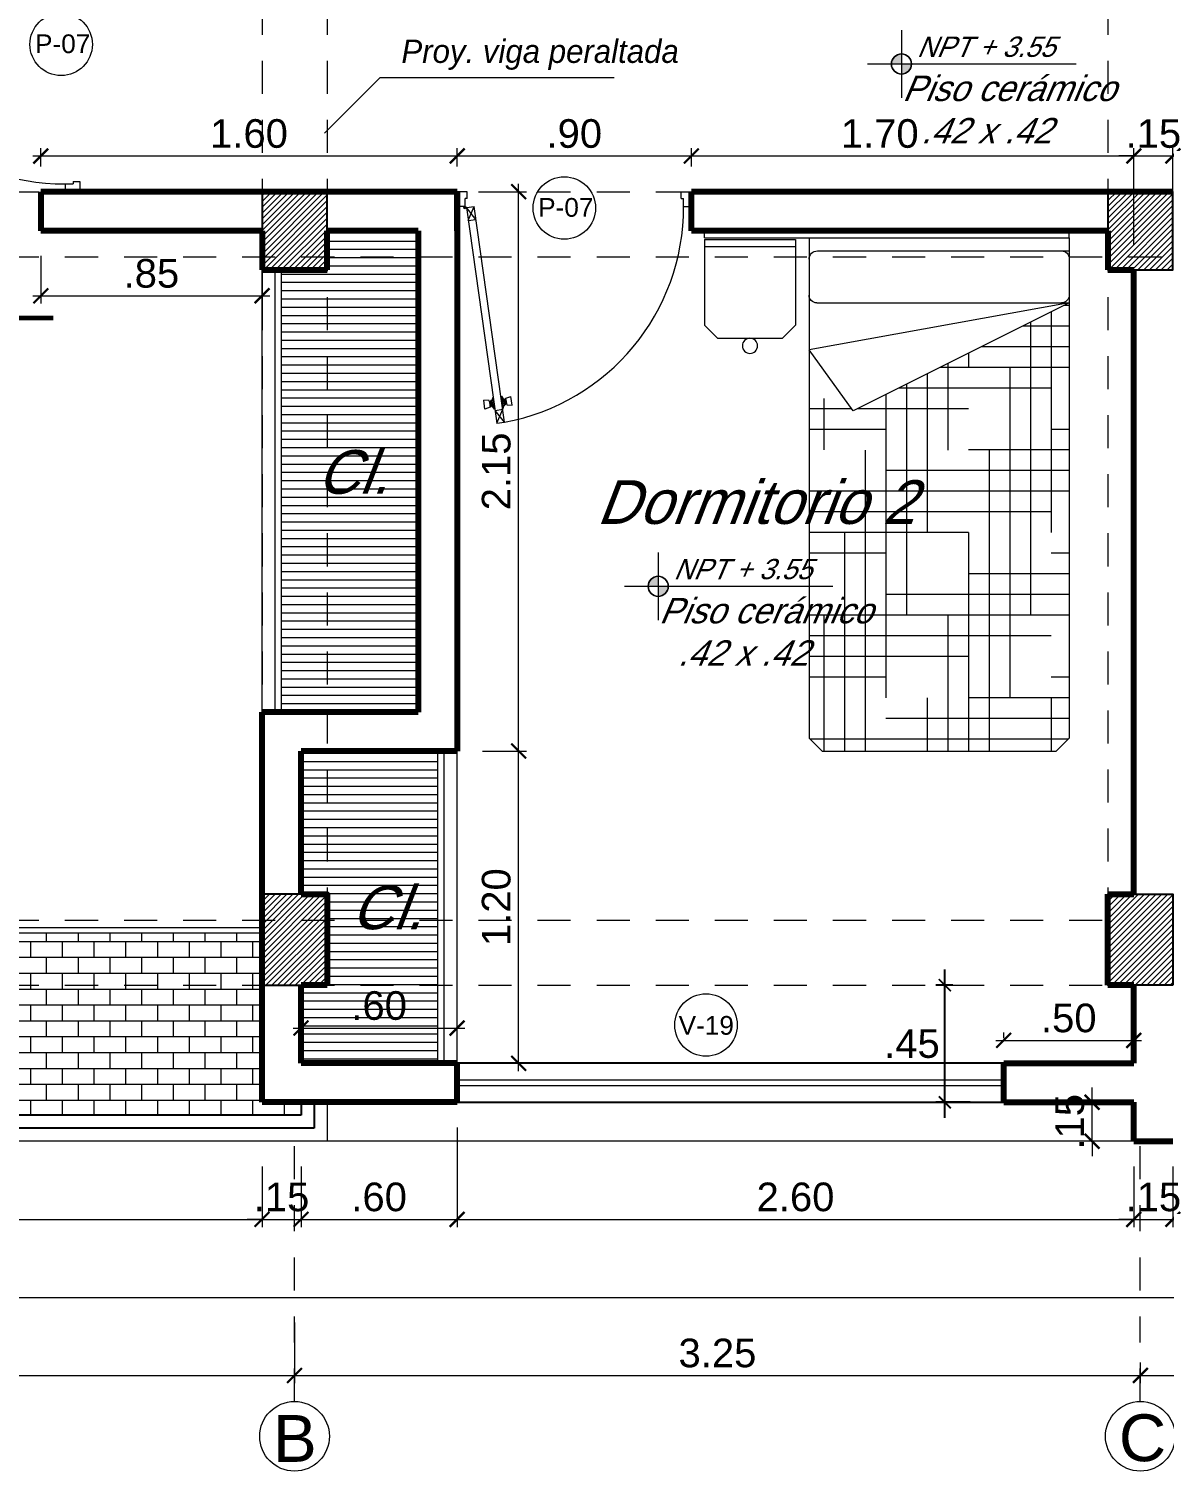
# Model space of a CAD drawing. Header units: millimetres. Extents: x 3779 to 7711, y 1445 to 3132.
# Drawn here: x 3858.68 to 3863.04, y 1464.07 to 1469.61 of the extents above; entities that cross this region are included whole.
import ezdxf

# ---------------------------------------------------------------- set-up
doc = ezdxf.new("R2010")
doc.units = ezdxf.units.MM
doc.header["$PDMODE"] = 3
for name, pattern in [('ACAD_ISO10W100', [18.5, 12, -3, 0.5, -3]), ('DASHDOTX2', [50.8, 25.4, -12.7, 0, -12.7]), ('HIDDEN', [9.525, 6.35, -3.175])]:
    doc.linetypes.add(name, pattern=pattern)
for name, color, linetype, lineweight in [('cotas', 7, 'Continuous', 5), ('EJES', 20, 'DASHDOTX2', 9), ('LINEA-DE-CORTE', 6, 'ACAD_ISO10W100', 60), ('MOBILIARIOS', 151, 'Continuous', 5), ('PERSONA', 7, 'Continuous', 9), ('pluma 0.0', 33, 'Continuous', 0), ('pluma 1', 1, 'Continuous', 9), ('pluma 1.5', 14, 'Continuous', 15), ('pluma 2.5', 30, 'Continuous', 25), ('pluma 8', 98, 'Continuous', 80), ('proyecciones', 32, 'HIDDEN', 9), ('PUERTAS', 33, 'Continuous', 9), ('TEXTO', 7, 'Continuous', 9), ('TEXTURAS', 35, 'Continuous', 5)]:
    doc.layers.add(name, color=color, linetype=linetype, lineweight=lineweight)
doc.styles.add('nombreambiente', font='stylu.ttf', dxfattribs={"oblique": 20})
doc.styles.get("Standard").update_dxf_attribs({"font": 'arial.ttf'})
doc.styles.add('TIMES', font='arial.ttf', dxfattribs={"height": 0.11})
doc.dimstyles.new('INTERIOR', dxfattribs={"dimtxt": 0.11, "dimasz": 0.0465, "dimexe": 0.0345, "dimexo": 0.195, "dimgap": 0.0295, "dimtad": 2, "dimtih": 1, "dimtoh": 1, "dimzin": 4, "dimdsep": 46, "dimtxsty": 'Standard', "dimblk": 'ARCHTICK', "dimcen": 0, "dimdle": 0.06, "dimclrd": 256, "dimclre": 256, "dimclrt": 256, "dimadec": 0, "dimazin": 0, "dimtfac": 1, "dimtmove": 0, "dimatfit": 3, "dimldrblk": 'ARCHTICK', "dimfxl": 0.0345, "dimtolj": 1, "dimtzin": 0, "dimlwe": 25, "dimarcsym": 0})
doc.dimstyles.new('julio', dxfattribs={"dimtxt": 0.11, "dimasz": 0.057, "dimexe": 0.03, "dimexo": 0.097, "dimgap": 0.0295, "dimtad": 1, "dimzin": 4, "dimdsep": 46, "dimtxsty": 'TIMES', "dimblk": 'ARCHTICK', "dimcen": 0, "dimdle": 0.03, "dimclrd": 256, "dimclre": 256, "dimclrt": 256, "dimadec": 0, "dimazin": 0, "dimtfac": 1, "dimtix": 1, "dimtmove": 2, "dimatfit": 2, "dimldrblk": 'ARCHTICK', "dimfxl": 1, "dimtolj": 1, "dimtzin": 0, "dimlwd": 5, "dimlwe": 5, "dimarcsym": 0})
pattern_1 = [(45, (8.958548, -73.21544), (-0.01122532015, 0.01122532015), [])]

# ---------------------------------------------------------------- blocks, each defined once
blk = doc.blocks.new('cama de 1 plaza')
at = {"layer": 'pluma 0.0'}
h = blk.add_hatch(dxfattribs=at)
h.set_pattern_fill('HOUND', color=256, scale=0.05)
h.set_pattern_definition([(0, (-1401.63408, -856.832175), (0.3175, 0.079375), [1.27, -0.635]), (90, (-1401.63408, -856.832175), (-0.079375, -0.3175), [1.27, -0.635])])
h.paths.add_polyline_path([(588.2142, 323.8507), (588.2642, 323.9007), (588.2642, 324.8007), (588.2142, 324.8507), (586.9318, 324.8507), (586.8856, 324.7325), (586.9559, 324.6815), (586.5416, 323.8507)])
at = {"layer": 'MOBILIARIOS'}
for p, q in [((586.2642, 325.2526), (586.2642, 323.8507)), ((586.2916, 325.2526), (586.2642, 325.2526)), ((586.2916, 325.2526), (586.2916, 323.8507)), ((586.2973, 325.2526), (586.2973, 324.9026)), ((586.2973, 325.2526), (586.6273, 325.2526)), ((586.2973, 325.2526), (586.6273, 325.2526)), ((586.3251, 325.2526), (586.3251, 324.9026)), ((586.6273, 325.2526), (586.6773, 325.2026)), ((586.6773, 325.2026), (586.6773, 324.9526)), ((586.6773, 324.9526), (586.6273, 324.9026)), ((586.2973, 324.9026), (586.6273, 324.9026)), ((586.2916, 324.8507), (586.7226, 324.8507)), ((586.3416, 324.8187), (586.3416, 323.8507)), ((586.3736, 324.8507), (586.5116, 324.8507)), ((586.5416, 323.8507), (586.7226, 324.8507)), ((586.5416, 324.8207), (586.5416, 323.8507)), ((586.7226, 324.8507), (588.2142, 324.8507)), ((586.9559, 324.6815), (586.7226, 324.8507)), ((588.2142, 324.8507), (588.2642, 324.8007)), ((588.2642, 324.8007), (588.2642, 323.9007)), ((586.5416, 323.8507), (586.9559, 324.6815)), ((588.2642, 323.9007), (588.2142, 323.8507)), ((586.2916, 323.8507), (586.2642, 323.8507)), ((586.2916, 323.8507), (586.5416, 323.8507)), ((586.3715, 323.8507), (586.5116, 323.8507)), ((586.5416, 323.8507), (588.2142, 323.8507))]:
    blk.add_line(p, q, dxfattribs=at)
blk.add_circle((586.7065, 325.0776), 0.0292, dxfattribs=at)
for centre, radius, start, end in [((586.3736, 324.8187), 0.032, 90.0001, 180.0001), ((586.5116, 324.8207), 0.03, 360, 90), ((586.3716, 323.8807), 0.03, 180.3714, 269.8873), ((586.5116, 323.8807), 0.03, 270, 0)]:
    blk.add_arc(centre, radius, start, end, dxfattribs=at)
blk = doc.blocks.new('eqwqewr')
at = {"layer": 'PUERTAS'}
for p, q in [((0.1178, 0.7625, 4483.175), (0.0879, 0.7582, 4483.175)), ((0.0879, 0.7582, 4483.175), (0.2051, -0.0706, 4483.175)), ((0.235, -0.0663, 4483.175), (0.1178, 0.7625, 4483.175)), ((0.0589, 0.6934, 4483.175), (0.0637, 0.6595, 4483.175)), ((0.0799, 0.6922, 4483.175), (0.0589, 0.6934, 4483.175)), ((0.0835, 0.6664, 4483.175), (0.0637, 0.6595, 4483.175)), ((0.0806, 0.6868, 4483.175), (0.0799, 0.6922, 4483.175)), ((0.084, 0.6873, 4483.175), (0.0806, 0.6868, 4483.175)), ((0.0828, 0.6718, 4483.175), (0.0806, 0.6868, 4483.175)), ((0.0862, 0.6723, 4483.175), (0.0828, 0.6718, 4483.175)), ((0.0828, 0.6718, 4483.175), (0.0835, 0.6664, 4483.175)), ((0.0871, 0.6898, 4483.175), (0.0837, 0.6893, 4483.175)), ((0.084, 0.6873, 4483.175), (0.0837, 0.6893, 4483.175)), ((0.0862, 0.6723, 4483.175), (0.084, 0.6873, 4483.175)), ((0.0862, 0.6723, 4483.175), (0.0864, 0.6703, 4483.175)), ((0.0898, 0.6708, 4483.175), (0.0864, 0.6703, 4483.175)), ((0.0902, 0.693, 4483.175), (0.0868, 0.6925, 4483.175)), ((0.0871, 0.6898, 4483.175), (0.0868, 0.6925, 4483.175)), ((0.0898, 0.6708, 4483.175), (0.0871, 0.6898, 4483.175)), ((0.0898, 0.6708, 4483.175), (0.0902, 0.6681, 4483.175)), ((0.0942, 0.704, 4483.175), (0.0902, 0.693, 4483.175)), ((0.0936, 0.6685, 4483.175), (0.0902, 0.693, 4483.175)), ((0.0936, 0.6685, 4483.175), (0.0902, 0.6681, 4483.175)), ((0.1005, 0.6591, 4483.175), (0.0936, 0.6685, 4483.175)), ((0.0955, 0.7042, 4483.175), (0.0942, 0.704, 4483.175)), ((0.1005, 0.6591, 4483.175), (0.0942, 0.704, 4483.175)), ((0.1248, 0.713, 4483.175), (0.0949, 0.7087, 4483.175)), ((0.0987, 0.6817, 4483.175), (0.0987, 0.6817, 4483.175)), ((0.0987, 0.6817, 4483.175), (0.0987, 0.6817, 4483.175)), ((0.1254, 0.7084, 4483.175), (0.1268, 0.7086, 4483.175)), ((0.1331, 0.6637, 4483.175), (0.1268, 0.7086, 4483.175)), ((0.1268, 0.7086, 4483.175), (0.1336, 0.6992, 4483.175)), ((0.1331, 0.6637, 4483.175), (0.1371, 0.6747, 4483.175)), ((0.1336, 0.6992, 4483.175), (0.137, 0.6996, 4483.175)), ((0.1371, 0.6747, 4483.175), (0.1336, 0.6992, 4483.175)), ((0.1374, 0.6969, 4483.175), (0.137, 0.6996, 4483.175)), ((0.1371, 0.6747, 4483.175), (0.1405, 0.6752, 4483.175)), ((0.1374, 0.6969, 4483.175), (0.1408, 0.6974, 4483.175)), ((0.1401, 0.6779, 4483.175), (0.1374, 0.6969, 4483.175)), ((0.1401, 0.6779, 4483.175), (0.1435, 0.6784, 4483.175)), ((0.1401, 0.6779, 4483.175), (0.1405, 0.6752, 4483.175)), ((0.1411, 0.6954, 4483.175), (0.1408, 0.6974, 4483.175)), ((0.1411, 0.6954, 4483.175), (0.1445, 0.6958, 4483.175)), ((0.1432, 0.6804, 4483.175), (0.1411, 0.6954, 4483.175)), ((0.1432, 0.6804, 4483.175), (0.1466, 0.6809, 4483.175)), ((0.1432, 0.6804, 4483.175), (0.1435, 0.6784, 4483.175)), ((0.1437, 0.7013, 4483.175), (0.1635, 0.7082, 4483.175)), ((0.1445, 0.6958, 4483.175), (0.1437, 0.7013, 4483.175)), ((0.1466, 0.6809, 4483.175), (0.1445, 0.6958, 4483.175)), ((0.1466, 0.6809, 4483.175), (0.1474, 0.6755, 4483.175)), ((0.1474, 0.6755, 4483.175), (0.1684, 0.6743, 4483.175)), ((0.1635, 0.7082, 4483.175), (0.1684, 0.6743, 4483.175)), ((0.1019, 0.6593, 4483.175), (0.1005, 0.6591, 4483.175)), ((0.1318, 0.6635, 4483.175), (0.1331, 0.6637, 4483.175)), ((0.228, -0.0168, 4483.175), (0.1981, -0.021, 4483.175)), ((-0.5995, -0.0707, 4483.175), (-0.6297, -0.0707, 4483.175)), ((-0.6297, -0.0707, 4483.175), (-0.6297, -0.1273, 4483.175)), ((-0.5995, -0.0707, 4483.175), (-0.5995, -0.1019, 4483.175)), ((-0.5909, -0.1019, 4483.175), (-0.5995, -0.1019, 4483.175)), ((-0.5909, -0.1019, 4483.175), (-0.5909, -0.1273, 4483.175)), ((0.235, -0.0663, 4483.175), (0.2051, -0.0706, 4483.175)), ((0.2315, -0.1019, 4483.175), (0.2401, -0.1019, 4483.175)), ((0.2315, -0.1019, 4483.175), (0.2315, -0.1273, 4483.175)), ((0.2401, -0.0707, 4483.175), (0.2401, -0.1019, 4483.175)), ((0.2401, -0.0707, 4483.175), (0.2703, -0.0707, 4483.175)), ((0.2401, -0.0707, 4483.175), (0.2401, -0.1019, 4483.175)), ((0.2703, -0.0707, 4483.175), (0.2703, -0.1273, 4483.175)), ((-0.5909, -0.1273, 4483.175), (-0.6297, -0.1273, 4483.175)), ((0.2315, -0.1273, 4483.175), (0.2703, -0.1273, 4483.175))]:
    blk.add_line(p, q, dxfattribs=at)
for radius in [0.00461, 0.000461]:
    blk.add_circle((0.2397, -0.0661, 4483.175), radius, dxfattribs=at)
at = {"layer": 'TEXTURAS', "linetype": 'Continuous', "extrusion": (-4.60854e-07, -6.59516e-08, 1)}
for p, q in [((0.0879, 0.7582, 4483.175), (0.1248, 0.713, 4483.175)), ((0.1178, 0.7625, 4483.175), (0.0949, 0.7087, 4483.175)), ((0.1981, -0.021, 4483.175), (0.235, -0.0663, 4483.175)), ((0.228, -0.0168, 4483.175), (0.2051, -0.0706, 4483.175))]:
    blk.add_line(p, q, dxfattribs=at)
at = {"layer": 'TEXTURAS'}
blk.add_arc((0.2406, -0.0678, 4483.175), 0.8401, 100.4752, 180.1986, dxfattribs=at)
blk = doc.blocks.new('iiuyu')
at = {"layer": 'pluma 1', "ltscale": 0.3}
h = blk.add_hatch(color=256, dxfattribs=at)
h.paths.add_polyline_path([(1118.6362, 393.0279, 0.414214), (1118.5977, 392.9893), (1118.6362, 392.9893)])
h.paths.add_polyline_path([(1118.6747, 392.9893), (1118.6362, 392.9893), (1118.6362, 392.9508, 0.414214)])
for p, q in [((1118.6362, 393.1195), (1118.6362, 392.8592)), ((1118.506, 392.9893), (1119.307, 392.9893))]:
    blk.add_line(p, q, dxfattribs=at)
blk.add_circle((1118.6362, 392.9893), 0.0385, dxfattribs=at)
for start, end in [(0, 180), (180, 0)]:
    blk.add_arc((1118.6362, 392.9893), 0.0385, start, end, dxfattribs=at)
blk = doc.blocks.new('_ArchTick')
at = {"color": 0, "linetype": 'ByBlock', "lineweight": 40, "const_width": 0.15}
blk.add_lwpolyline([(-0.5, -0.5), (0.5, 0.5)], dxfattribs=at)
blk = doc.blocks.new('*D248')
at = {"layer": 'cotas', "lineweight": 5, "transparency": 16777216}
for p, q in [((3856.522, 1464.6376), (3856.522, 1464.4046)), ((3859.697, 1464.6376), (3859.697, 1464.4046)), ((3856.492, 1464.4346), (3859.727, 1464.4346))]:
    blk.add_line(p, q, dxfattribs=at)
at = {"layer": 'Defpoints', "color": 0, "transparency": 16777216}
for p in [(3856.522, 1464.7346), (3859.697, 1464.7346), (3859.697, 1464.4346)]:
    blk.add_point(p, dxfattribs=at)
at = {"layer": 'cotas', "lineweight": 5, "transparency": 16777216, "xscale": 0.057, "yscale": 0.057, "zscale": 0.057, "rotation": 180}
blk.add_blockref('_ArchTick', (3856.522, 1464.4346), dxfattribs=at)
at = {"layer": 'cotas', "lineweight": 5, "transparency": 16777216, "xscale": 0.057, "yscale": 0.057, "zscale": 0.057}
blk.add_blockref('_ArchTick', (3859.697, 1464.4346), dxfattribs=at)
at = {"layer": 'cotas', "transparency": 16777216, "insert": (3858.1095, 1464.5203), "char_height": 0.11, "attachment_point": 5, "style": 'TIMES'}
blk.add_mtext('\\A1;3.18', dxfattribs=at)
blk = doc.blocks.new('*D321')
at = {"layer": 'cotas', "lineweight": 5, "transparency": 16777216}
for p, q in [((3859.697, 1464.6376), (3859.697, 1464.4046)), ((3862.947, 1464.4849), (3862.947, 1464.4046)), ((3859.667, 1464.4346), (3862.977, 1464.4346))]:
    blk.add_line(p, q, dxfattribs=at)
at = {"layer": 'Defpoints', "color": 0, "transparency": 16777216}
for p in [(3859.697, 1464.7346), (3862.947, 1464.5819), (3862.947, 1464.4346)]:
    blk.add_point(p, dxfattribs=at)
at = {"layer": 'cotas', "lineweight": 5, "transparency": 16777216, "xscale": 0.057, "yscale": 0.057, "zscale": 0.057, "rotation": 180}
blk.add_blockref('_ArchTick', (3859.697, 1464.4346), dxfattribs=at)
at = {"layer": 'cotas', "lineweight": 5, "transparency": 16777216, "xscale": 0.057, "yscale": 0.057, "zscale": 0.057}
blk.add_blockref('_ArchTick', (3862.947, 1464.4346), dxfattribs=at)
at = {"layer": 'cotas', "transparency": 16777216, "insert": (3861.322, 1464.5203), "char_height": 0.11, "attachment_point": 5, "style": 'TIMES'}
blk.add_mtext('\\A1;3.25', dxfattribs=at)
blk = doc.blocks.new('*D322')
at = {"layer": 'cotas', "lineweight": 5, "transparency": 16777216}
for p, q in [((3862.947, 1464.4849), (3862.947, 1464.4046)), ((3862.917, 1464.4346), (3865.477, 1464.4346)), ((3865.447, 1464.457), (3865.447, 1464.4046))]:
    blk.add_line(p, q, dxfattribs=at)
at = {"layer": 'Defpoints', "color": 0, "transparency": 16777216}
for p in [(3862.947, 1464.5819), (3865.447, 1464.554), (3865.447, 1464.4346)]:
    blk.add_point(p, dxfattribs=at)
at = {"layer": 'cotas', "lineweight": 5, "transparency": 16777216, "xscale": 0.057, "yscale": 0.057, "zscale": 0.057, "rotation": 180}
blk.add_blockref('_ArchTick', (3862.947, 1464.4346), dxfattribs=at)
at = {"layer": 'cotas', "lineweight": 5, "transparency": 16777216, "xscale": 0.057, "yscale": 0.057, "zscale": 0.057}
blk.add_blockref('_ArchTick', (3865.447, 1464.4346), dxfattribs=at)
at = {"layer": 'cotas', "transparency": 16777216, "insert": (3864.197, 1464.5202), "char_height": 0.11, "attachment_point": 5, "style": 'TIMES'}
blk.add_mtext('\\A1;2.50', dxfattribs=at)
blk = doc.blocks.new('*D250')
at = {"layer": 'cotas', "lineweight": 5, "transparency": 16777216}
for p, q in [((3871.072, 1466.2126), (3871.072, 1464.7046)), ((3856.522, 1465.2376), (3856.522, 1464.7046)), ((3856.492, 1464.7346), (3871.102, 1464.7346))]:
    blk.add_line(p, q, dxfattribs=at)
at = {"layer": 'Defpoints', "color": 0, "transparency": 16777216}
for p in [(3871.072, 1466.3096), (3856.522, 1465.3346), (3871.072, 1464.7346)]:
    blk.add_point(p, dxfattribs=at)
at = {"layer": 'cotas', "lineweight": 5, "transparency": 16777216, "xscale": 0.057, "yscale": 0.057, "zscale": 0.057, "rotation": 180}
blk.add_blockref('_ArchTick', (3856.522, 1464.7346), dxfattribs=at)
at = {"layer": 'cotas', "lineweight": 5, "transparency": 16777216, "xscale": 0.057, "yscale": 0.057, "zscale": 0.057}
blk.add_blockref('_ArchTick', (3871.072, 1464.7346), dxfattribs=at)
at = {"layer": 'cotas', "transparency": 16777216, "insert": (3863.797, 1464.8202), "char_height": 0.11, "attachment_point": 5, "style": 'TIMES'}
blk.add_mtext('\\A1;14.55', dxfattribs=at)
blk = doc.blocks.new('*D252')
at = {"layer": 'cotas', "lineweight": 5, "transparency": 16777216}
for p, q in [((3856.672, 1465.2376), (3856.672, 1465.0046)), ((3859.572, 1465.2376), (3859.572, 1465.0046)), ((3856.642, 1465.0346), (3859.602, 1465.0346))]:
    blk.add_line(p, q, dxfattribs=at)
at = {"layer": 'Defpoints', "color": 0, "transparency": 16777216}
for p in [(3856.672, 1465.3346), (3859.572, 1465.3346), (3859.572, 1465.0346)]:
    blk.add_point(p, dxfattribs=at)
at = {"layer": 'cotas', "lineweight": 5, "transparency": 16777216, "xscale": 0.057, "yscale": 0.057, "zscale": 0.057, "rotation": 180}
blk.add_blockref('_ArchTick', (3856.672, 1465.0346), dxfattribs=at)
at = {"layer": 'cotas', "lineweight": 5, "transparency": 16777216, "xscale": 0.057, "yscale": 0.057, "zscale": 0.057}
blk.add_blockref('_ArchTick', (3859.572, 1465.0346), dxfattribs=at)
at = {"layer": 'cotas', "transparency": 16777216, "insert": (3858.122, 1465.1202), "char_height": 0.11, "attachment_point": 5, "style": 'TIMES'}
blk.add_mtext('\\A1;2.90', dxfattribs=at)
blk = doc.blocks.new('*D253')
at = {"layer": 'cotas', "lineweight": 5, "transparency": 16777216}
for p, q in [((3859.572, 1465.2376), (3859.572, 1465.0046)), ((3859.722, 1465.2376), (3859.722, 1465.0046)), ((3859.572, 1465.0346), (3859.515, 1465.0346)), ((3859.572, 1465.0346), (3859.722, 1465.0346)), ((3859.722, 1465.0346), (3859.779, 1465.0346))]:
    blk.add_line(p, q, dxfattribs=at)
at = {"layer": 'Defpoints', "color": 0, "transparency": 16777216}
for p in [(3859.572, 1465.3346), (3859.722, 1465.3346), (3859.722, 1465.0346)]:
    blk.add_point(p, dxfattribs=at)
at = {"layer": 'cotas', "lineweight": 5, "transparency": 16777216, "xscale": 0.057, "yscale": 0.057, "zscale": 0.057}
blk.add_blockref('_ArchTick', (3859.572, 1465.0346), dxfattribs=at)
at = {"layer": 'cotas', "lineweight": 5, "transparency": 16777216, "xscale": 0.057, "yscale": 0.057, "zscale": 0.057, "rotation": 180}
blk.add_blockref('_ArchTick', (3859.722, 1465.0346), dxfattribs=at)
at = {"layer": 'cotas', "transparency": 16777216, "insert": (3859.647, 1465.1202), "char_height": 0.11, "attachment_point": 5, "style": 'TIMES'}
blk.add_mtext('\\A1;.15', dxfattribs=at)
blk = doc.blocks.new('*D254')
at = {"layer": 'cotas', "lineweight": 5, "transparency": 16777216}
for p, q in [((3860.322, 1465.3876), (3860.322, 1465.0046)), ((3862.922, 1465.2376), (3862.922, 1465.0046)), ((3860.292, 1465.0346), (3862.952, 1465.0346))]:
    blk.add_line(p, q, dxfattribs=at)
at = {"layer": 'Defpoints', "color": 0, "transparency": 16777216}
for p in [(3860.322, 1465.4846), (3862.922, 1465.3346), (3862.922, 1465.0346)]:
    blk.add_point(p, dxfattribs=at)
at = {"layer": 'cotas', "lineweight": 5, "transparency": 16777216, "xscale": 0.057, "yscale": 0.057, "zscale": 0.057, "rotation": 180}
blk.add_blockref('_ArchTick', (3860.322, 1465.0346), dxfattribs=at)
at = {"layer": 'cotas', "lineweight": 5, "transparency": 16777216, "xscale": 0.057, "yscale": 0.057, "zscale": 0.057}
blk.add_blockref('_ArchTick', (3862.922, 1465.0346), dxfattribs=at)
at = {"layer": 'cotas', "transparency": 16777216, "insert": (3861.622, 1465.1202), "char_height": 0.11, "attachment_point": 5, "style": 'TIMES'}
blk.add_mtext('\\A1;2.60', dxfattribs=at)
blk = doc.blocks.new('*D255')
at = {"layer": 'cotas', "lineweight": 5, "transparency": 16777216}
for p, q in [((3862.922, 1465.2376), (3862.922, 1465.0046)), ((3863.072, 1465.2376), (3863.072, 1465.0046)), ((3862.922, 1465.0346), (3862.865, 1465.0346)), ((3862.922, 1465.0346), (3863.072, 1465.0346)), ((3863.072, 1465.0346), (3863.129, 1465.0346))]:
    blk.add_line(p, q, dxfattribs=at)
at = {"layer": 'Defpoints', "color": 0, "transparency": 16777216}
for p in [(3862.922, 1465.3346), (3863.072, 1465.3346), (3863.072, 1465.0346)]:
    blk.add_point(p, dxfattribs=at)
at = {"layer": 'cotas', "lineweight": 5, "transparency": 16777216, "xscale": 0.057, "yscale": 0.057, "zscale": 0.057}
blk.add_blockref('_ArchTick', (3862.922, 1465.0346), dxfattribs=at)
at = {"layer": 'cotas', "lineweight": 5, "transparency": 16777216, "xscale": 0.057, "yscale": 0.057, "zscale": 0.057, "rotation": 180}
blk.add_blockref('_ArchTick', (3863.072, 1465.0346), dxfattribs=at)
at = {"layer": 'cotas', "transparency": 16777216, "insert": (3862.997, 1465.1202), "char_height": 0.11, "attachment_point": 5, "style": 'TIMES'}
blk.add_mtext('\\A1;.15', dxfattribs=at)
blk = doc.blocks.new('*D277')
at = {"layer": 'cotas', "lineweight": 5, "transparency": 16777216}
for p, q in [((3860.322, 1465.3876), (3860.322, 1465.0046)), ((3859.722, 1465.2376), (3859.722, 1465.0046)), ((3859.692, 1465.0346), (3860.352, 1465.0346))]:
    blk.add_line(p, q, dxfattribs=at)
at = {"layer": 'Defpoints', "color": 0, "transparency": 16777216}
for p in [(3860.322, 1465.4846), (3859.722, 1465.3346), (3860.322, 1465.0346)]:
    blk.add_point(p, dxfattribs=at)
at = {"layer": 'cotas', "lineweight": 5, "transparency": 16777216, "xscale": 0.057, "yscale": 0.057, "zscale": 0.057, "rotation": 180}
blk.add_blockref('_ArchTick', (3859.722, 1465.0346), dxfattribs=at)
at = {"layer": 'cotas', "lineweight": 5, "transparency": 16777216, "xscale": 0.057, "yscale": 0.057, "zscale": 0.057}
blk.add_blockref('_ArchTick', (3860.322, 1465.0346), dxfattribs=at)
at = {"layer": 'cotas', "transparency": 16777216, "insert": (3860.022, 1465.1202), "char_height": 0.11, "attachment_point": 5, "style": 'TIMES'}
blk.add_mtext('\\A1;.60', dxfattribs=at)
blk = doc.blocks.new('*D314')
at = {"layer": 'cotas', "lineweight": 5, "transparency": 16777216}
for p, q in [((3858.692, 1469.1219), (3860.352, 1469.1219)), ((3858.722, 1469.0816), (3858.722, 1469.1519)), ((3860.322, 1469.0816), (3860.322, 1469.1519))]:
    blk.add_line(p, q, dxfattribs=at)
at = {"layer": 'Defpoints', "color": 0, "transparency": 16777216}
for p in [(3860.322, 1469.1219), (3858.722, 1468.9846), (3860.322, 1468.9846)]:
    blk.add_point(p, dxfattribs=at)
at = {"layer": 'cotas', "lineweight": 5, "transparency": 16777216, "xscale": 0.057, "yscale": 0.057, "zscale": 0.057, "rotation": 180}
blk.add_blockref('_ArchTick', (3858.722, 1469.1219), dxfattribs=at)
at = {"layer": 'cotas', "lineweight": 5, "transparency": 16777216, "xscale": 0.057, "yscale": 0.057, "zscale": 0.057}
blk.add_blockref('_ArchTick', (3860.322, 1469.1219), dxfattribs=at)
at = {"layer": 'cotas', "transparency": 16777216, "insert": (3859.522, 1469.2076), "char_height": 0.11, "attachment_point": 5, "style": 'TIMES'}
blk.add_mtext('\\A1;1.60', dxfattribs=at)
blk = doc.blocks.new('*D315')
at = {"layer": 'cotas', "lineweight": 5, "transparency": 16777216}
for p, q in [((3860.292, 1469.1219), (3861.252, 1469.1219)), ((3860.322, 1469.0816), (3860.322, 1469.1519)), ((3861.222, 1469.0816), (3861.222, 1469.1519))]:
    blk.add_line(p, q, dxfattribs=at)
at = {"layer": 'Defpoints', "color": 0, "transparency": 16777216}
for p in [(3861.222, 1469.1219), (3860.322, 1468.9846), (3861.222, 1468.9846)]:
    blk.add_point(p, dxfattribs=at)
at = {"layer": 'cotas', "lineweight": 5, "transparency": 16777216, "xscale": 0.057, "yscale": 0.057, "zscale": 0.057, "rotation": 180}
blk.add_blockref('_ArchTick', (3860.322, 1469.1219), dxfattribs=at)
at = {"layer": 'cotas', "lineweight": 5, "transparency": 16777216, "xscale": 0.057, "yscale": 0.057, "zscale": 0.057}
blk.add_blockref('_ArchTick', (3861.222, 1469.1219), dxfattribs=at)
at = {"layer": 'cotas', "transparency": 16777216, "insert": (3860.772, 1469.2076), "char_height": 0.11, "attachment_point": 5, "style": 'TIMES'}
blk.add_mtext('\\A1;.90', dxfattribs=at)
blk = doc.blocks.new('*D316')
at = {"layer": 'cotas', "lineweight": 5, "transparency": 16777216}
for p, q in [((3861.192, 1469.1219), (3862.952, 1469.1219)), ((3861.222, 1469.0816), (3861.222, 1469.1519)), ((3862.922, 1468.7816), (3862.922, 1469.1519))]:
    blk.add_line(p, q, dxfattribs=at)
at = {"layer": 'Defpoints', "color": 0, "transparency": 16777216}
for p in [(3862.922, 1469.1219), (3861.222, 1468.9846), (3862.922, 1468.6846)]:
    blk.add_point(p, dxfattribs=at)
at = {"layer": 'cotas', "lineweight": 5, "transparency": 16777216, "xscale": 0.057, "yscale": 0.057, "zscale": 0.057, "rotation": 180}
blk.add_blockref('_ArchTick', (3861.222, 1469.1219), dxfattribs=at)
at = {"layer": 'cotas', "lineweight": 5, "transparency": 16777216, "xscale": 0.057, "yscale": 0.057, "zscale": 0.057}
blk.add_blockref('_ArchTick', (3862.922, 1469.1219), dxfattribs=at)
at = {"layer": 'cotas', "transparency": 16777216, "insert": (3861.9457, 1469.2076), "char_height": 0.11, "attachment_point": 5, "style": 'TIMES'}
blk.add_mtext('\\A1;1.70', dxfattribs=at)
blk = doc.blocks.new('*D317')
at = {"layer": 'cotas', "lineweight": 5, "transparency": 16777216}
for p, q in [((3862.922, 1469.1219), (3862.865, 1469.1219)), ((3862.922, 1468.7816), (3862.922, 1469.1519)), ((3862.922, 1469.1219), (3863.072, 1469.1219)), ((3863.072, 1468.9316), (3863.072, 1469.1519)), ((3863.072, 1469.1219), (3863.129, 1469.1219))]:
    blk.add_line(p, q, dxfattribs=at)
at = {"layer": 'Defpoints', "color": 0, "transparency": 16777216}
for p in [(3863.072, 1469.1219), (3863.072, 1468.8346), (3862.922, 1468.6846)]:
    blk.add_point(p, dxfattribs=at)
at = {"layer": 'cotas', "lineweight": 5, "transparency": 16777216, "xscale": 0.057, "yscale": 0.057, "zscale": 0.057}
blk.add_blockref('_ArchTick', (3862.922, 1469.1219), dxfattribs=at)
at = {"layer": 'cotas', "lineweight": 5, "transparency": 16777216, "xscale": 0.057, "yscale": 0.057, "zscale": 0.057, "rotation": 180}
blk.add_blockref('_ArchTick', (3863.072, 1469.1219), dxfattribs=at)
at = {"layer": 'cotas', "transparency": 16777216, "insert": (3862.997, 1469.2076), "char_height": 0.11, "attachment_point": 5, "style": 'TIMES'}
blk.add_mtext('\\A1;.15', dxfattribs=at)
blk = doc.blocks.new('*D284')
at = {"layer": 'cotas', "lineweight": 5, "transparency": 16777216}
for p, q in [((3858.722, 1468.7376), (3858.722, 1468.5545)), ((3859.572, 1468.7376), (3859.572, 1468.5545)), ((3858.692, 1468.5845), (3859.602, 1468.5845))]:
    blk.add_line(p, q, dxfattribs=at)
at = {"layer": 'Defpoints', "color": 0, "transparency": 16777216}
for p in [(3858.722, 1468.8346), (3859.572, 1468.8346), (3859.572, 1468.5845)]:
    blk.add_point(p, dxfattribs=at)
at = {"layer": 'cotas', "lineweight": 5, "transparency": 16777216, "xscale": 0.057, "yscale": 0.057, "zscale": 0.057, "rotation": 180}
blk.add_blockref('_ArchTick', (3858.722, 1468.5845), dxfattribs=at)
at = {"layer": 'cotas', "lineweight": 5, "transparency": 16777216, "xscale": 0.057, "yscale": 0.057, "zscale": 0.057}
blk.add_blockref('_ArchTick', (3859.572, 1468.5845), dxfattribs=at)
at = {"layer": 'cotas', "transparency": 16777216, "insert": (3859.147, 1468.6701), "char_height": 0.11, "attachment_point": 5, "style": 'TIMES'}
blk.add_mtext('\\A1;.85', dxfattribs=at)
blk = doc.blocks.new('*D285')
at = {"layer": 'cotas', "lineweight": 5, "transparency": 16777216}
for p, q in [((3860.5582, 1465.6046), (3860.5582, 1466.8646)), ((3860.419, 1466.8346), (3860.5882, 1466.8346)), ((3860.419, 1465.6346), (3860.5882, 1465.6346))]:
    blk.add_line(p, q, dxfattribs=at)
at = {"layer": 'Defpoints', "color": 0, "transparency": 16777216}
for p in [(3860.322, 1466.8346), (3860.5582, 1466.8346), (3860.322, 1465.6346)]:
    blk.add_point(p, dxfattribs=at)
at = {"layer": 'cotas', "lineweight": 5, "transparency": 16777216, "xscale": 0.057, "yscale": 0.057, "zscale": 0.057}
for p, rotation in [((3860.5582, 1466.8346), 90), ((3860.5582, 1465.6346), 270)]:
    blk.add_blockref('_ArchTick', p, dxfattribs=dict(at, rotation=rotation))
at = {"layer": 'cotas', "transparency": 16777216, "insert": (3860.4725, 1466.2346), "char_height": 0.11, "attachment_point": 5, "rotation": 90, "style": 'TIMES'}
blk.add_mtext('\\A1;1.20', dxfattribs=at)
blk = doc.blocks.new('*D286')
at = {"layer": 'cotas', "lineweight": 5, "transparency": 16777216}
for p, q in [((3860.5582, 1466.8046), (3860.5582, 1469.0146)), ((3860.419, 1468.9846), (3860.5882, 1468.9846)), ((3860.419, 1466.8346), (3860.5882, 1466.8346))]:
    blk.add_line(p, q, dxfattribs=at)
at = {"layer": 'Defpoints', "color": 0, "transparency": 16777216}
for p in [(3860.322, 1468.9846), (3860.5582, 1468.9846), (3860.322, 1466.8346)]:
    blk.add_point(p, dxfattribs=at)
at = {"layer": 'cotas', "lineweight": 5, "transparency": 16777216, "xscale": 0.057, "yscale": 0.057, "zscale": 0.057}
for p, rotation in [((3860.5582, 1468.9846), 90), ((3860.5582, 1466.8346), 270)]:
    blk.add_blockref('_ArchTick', p, dxfattribs=dict(at, rotation=rotation))
at = {"layer": 'cotas', "transparency": 16777216, "insert": (3860.4725, 1467.9096), "char_height": 0.11, "attachment_point": 5, "rotation": 90, "style": 'TIMES'}
blk.add_mtext('\\A1;2.15', dxfattribs=at)
blk = doc.blocks.new('*D287')
at = {"layer": 'cotas', "lineweight": 5, "transparency": 16777216}
for p, q in [((3862.7617, 1465.4846), (3862.7617, 1465.5416)), ((3862.825, 1465.4846), (3862.7317, 1465.4846)), ((3862.7617, 1465.3346), (3862.7617, 1465.4846)), ((3862.825, 1465.3346), (3862.7317, 1465.3346)), ((3862.7617, 1465.3346), (3862.7617, 1465.2776))]:
    blk.add_line(p, q, dxfattribs=at)
at = {"layer": 'Defpoints', "color": 0, "transparency": 16777216}
for p in [(3862.7617, 1465.4846), (3862.922, 1465.4846), (3862.922, 1465.3346)]:
    blk.add_point(p, dxfattribs=at)
at = {"layer": 'cotas', "lineweight": 5, "transparency": 16777216, "xscale": 0.057, "yscale": 0.057, "zscale": 0.057}
for p, rotation in [((3862.7617, 1465.4846), 270), ((3862.7617, 1465.3346), 90)]:
    blk.add_blockref('_ArchTick', p, dxfattribs=dict(at, rotation=rotation))
at = {"layer": 'cotas', "transparency": 16777216, "insert": (3862.676, 1465.4096), "char_height": 0.11, "attachment_point": 5, "rotation": 90, "style": 'TIMES'}
blk.add_mtext('\\A1;.15', dxfattribs=at)
blk = doc.blocks.new('*D288')
at = {"layer": 'cotas', "lineweight": 5, "transparency": 16777216}
for p, q in [((3859.722, 1465.7316), (3859.722, 1465.8)), ((3860.322, 1465.7316), (3860.322, 1465.8)), ((3859.692, 1465.77), (3860.352, 1465.77))]:
    blk.add_line(p, q, dxfattribs=at)
at = {"layer": 'Defpoints', "color": 0, "transparency": 16777216}
for p in [(3860.322, 1465.77), (3859.722, 1465.6346), (3860.322, 1465.6346)]:
    blk.add_point(p, dxfattribs=at)
at = {"layer": 'cotas', "lineweight": 5, "transparency": 16777216, "xscale": 0.057, "yscale": 0.057, "zscale": 0.057, "rotation": 180}
blk.add_blockref('_ArchTick', (3859.722, 1465.77), dxfattribs=at)
at = {"layer": 'cotas', "lineweight": 5, "transparency": 16777216, "xscale": 0.057, "yscale": 0.057, "zscale": 0.057}
blk.add_blockref('_ArchTick', (3860.322, 1465.77), dxfattribs=at)
at = {"layer": 'cotas', "transparency": 16777216, "insert": (3860.022, 1465.8557), "char_height": 0.11, "attachment_point": 5, "style": 'TIMES'}
blk.add_mtext('\\A1;.60', dxfattribs=at)
blk = doc.blocks.new('*D289')
at = {"layer": 'cotas', "lineweight": 5, "transparency": 16777216}
for p, q in [((3862.422, 1465.7316), (3862.422, 1465.7525)), ((3862.922, 1465.7316), (3862.922, 1465.7525)), ((3862.392, 1465.7225), (3862.952, 1465.7225))]:
    blk.add_line(p, q, dxfattribs=at)
at = {"layer": 'Defpoints', "color": 0, "transparency": 16777216}
for p in [(3862.922, 1465.7225), (3862.422, 1465.6346), (3862.922, 1465.6346)]:
    blk.add_point(p, dxfattribs=at)
at = {"layer": 'cotas', "lineweight": 5, "transparency": 16777216, "xscale": 0.057, "yscale": 0.057, "zscale": 0.057, "rotation": 180}
blk.add_blockref('_ArchTick', (3862.422, 1465.7225), dxfattribs=at)
at = {"layer": 'cotas', "lineweight": 5, "transparency": 16777216, "xscale": 0.057, "yscale": 0.057, "zscale": 0.057}
blk.add_blockref('_ArchTick', (3862.922, 1465.7225), dxfattribs=at)
at = {"layer": 'cotas', "transparency": 16777216, "insert": (3862.672, 1465.8081), "char_height": 0.11, "attachment_point": 5, "style": 'TIMES'}
blk.add_mtext('\\A1;.50', dxfattribs=at)
blk = doc.blocks.new('*D878')
at = {"layer": 'cotas', "lineweight": -2, "transparency": 16777216}
blk.add_line((3862.1958, 1465.4246), (3862.1958, 1465.9946), dxfattribs=at)
at = {"layer": 'cotas', "lineweight": 25, "transparency": 16777216}
for p, q in [((3862.226, 1465.9346), (3862.1613, 1465.9346)), ((3862.2931, 1465.4846), (3862.1613, 1465.4846))]:
    blk.add_line(p, q, dxfattribs=at)
at = {"layer": 'Defpoints', "color": 0, "transparency": 16777216}
for p in [(3862.1958, 1465.9346), (3862.421, 1465.9346), (3862.4881, 1465.4846)]:
    blk.add_point(p, dxfattribs=at)
at = {"layer": 'cotas', "lineweight": -2, "transparency": 16777216, "xscale": 0.04649999999999999, "yscale": 0.04649999999999999, "zscale": 0.04649999999999999}
for p, rotation in [((3862.1958, 1465.9346), 90), ((3862.1958, 1465.4846), 270)]:
    blk.add_blockref('_ArchTick', p, dxfattribs=dict(at, rotation=rotation))
at = {"layer": 'cotas', "transparency": 16777216, "insert": (3862.0695, 1465.7096), "char_height": 0.11, "attachment_point": 5}
blk.add_mtext('\\A1;.45', dxfattribs=at)

msp = doc.modelspace()

# ---------------------------------------------------------------- hatches: boundary and pattern name
at = {"layer": 'TEXTURAS'}
h = msp.add_hatch(dxfattribs=at)
h.set_pattern_fill('LINE', color=256, scale=0.005, angle=45)
h.set_pattern_definition([(45, (2.658548, -73.21544), (-0.01122532015, 0.01122532015), [])])
h.paths.add_polyline_path([(3859.572, 1468.6846), (3859.822, 1468.6846), (3859.822, 1468.9846), (3859.572, 1468.9846)])
h = msp.add_hatch(dxfattribs=at)
h.set_pattern_fill('LINE', color=256, scale=0.005, angle=45)
h.set_pattern_definition(pattern_1)
h.paths.add_polyline_path([(3863.072, 1468.9846), (3862.822, 1468.9846), (3862.822, 1468.6846), (3863.072, 1468.6846)])
h = msp.add_hatch(dxfattribs=at)
h.set_pattern_fill('LINE', color=256, scale=0.01)
h.set_pattern_definition([(0, (2.658548, -85.938945), (0, 0.03175), [])])
h.paths.add_polyline_path([(3859.647, 1466.9846), (3860.172, 1466.9846), (3860.172, 1468.8346), (3859.822, 1468.8346), (3859.822, 1468.6846), (3859.647, 1468.6846)])
h.paths.add_polyline_path([(3860.247, 1466.8346), (3859.722, 1466.8346), (3859.722, 1466.2846), (3859.822, 1466.2846), (3859.822, 1465.9346), (3859.722, 1465.9346), (3859.722, 1465.6346), (3860.247, 1465.6346)])
h = msp.add_hatch(dxfattribs=at)
h.set_pattern_fill('LINE', color=256, scale=0.005, angle=45)
h.set_pattern_definition([(45, (5.708548, -73.21544), (-0.01122532015, 0.01122532015), [])])
h.paths.add_polyline_path([(3859.822, 1466.2846), (3859.722, 1466.2846), (3859.572, 1466.2846), (3859.572, 1465.9346), (3859.822, 1465.9346)])
h = msp.add_hatch(dxfattribs=at)
h.set_pattern_fill('LINE', color=256, scale=0.005, angle=45)
h.set_pattern_definition(pattern_1)
h.paths.add_polyline_path([(3863.072, 1466.2846), (3862.972, 1466.2846), (3862.822, 1466.2846), (3862.822, 1465.9346), (3863.072, 1465.9346)])
h = msp.add_hatch(dxfattribs=at)
h.set_pattern_fill('AR-B816', color=256, scale=0.0003)
h.set_pattern_definition([(0, (2.65855, -85.938945), (1e-17, 0.06096), []), (90, (2.65855, -85.938945), (-0.06096, 0.06096), [0.06096, -0.06096])])
h.paths.add_polyline_path([(3859.572, 1465.4846), (3859.572, 1466.1346), (3858.622, 1466.1346), (3858.622, 1466.1546), (3857.722, 1466.1546), (3857.722, 1466.1346), (3856.772, 1466.1346), (3856.772, 1465.9346), (3856.622, 1465.9346), (3856.622, 1465.4346), (3859.722, 1465.4346), (3859.722, 1465.4846)])

# ---------------------------------------------------------------- linework, layer by layer
at = {"layer": 'EJES', "ltscale": 0.005}
for p, q in [((3859.697, 1464.3346), (3859.697, 1465.3346)), ((3862.947, 1464.3346), (3862.947, 1465.3346))]:
    msp.add_line(p, q, dxfattribs=at)
at = {"layer": 'LINEA-DE-CORTE', "ltscale": 0.05}
msp.add_line((3855.4973, 1468.4996), (3858.769, 1468.4996), dxfattribs=at)
at = {"layer": 'pluma 0.0'}
msp.add_line((3862.922, 1465.3346), (3859.822, 1465.3346), dxfattribs=at)
at = {"layer": 'pluma 1'}
for p, q in [((3859.622, 1466.9846), (3859.622, 1468.6846)), ((3859.647, 1466.9846), (3859.647, 1468.6846)), ((3860.247, 1465.6346), (3860.247, 1466.8346)), ((3860.272, 1465.6346), (3860.272, 1466.8346)), ((3859.572, 1466.1546), (3856.772, 1466.1546)), ((3859.572, 1466.1346), (3858.622, 1466.1346)), ((3862.422, 1465.5696), (3860.322, 1465.5696)), ((3860.322, 1465.5496), (3862.422, 1465.5496)), ((3859.822, 1465.4846), (3859.822, 1465.3346)), ((3859.822, 1465.3346), (3856.522, 1465.3346))]:
    msp.add_line(p, q, dxfattribs=at)
for centre, radius in [((3858.8002, 1469.5509), 0.12), ((3860.7335, 1468.922), 0.12), ((3861.2782, 1465.7817), 0.12), ((3859.697, 1464.2007), 0.1339), ((3862.947, 1464.2007), 0.1339)]:
    msp.add_circle(centre, radius, dxfattribs=at)
at = {"layer": 'pluma 1.5'}
for p, q in [((3859.572, 1466.9846), (3859.572, 1468.6846)), ((3860.322, 1465.6346), (3860.322, 1466.8346))]:
    msp.add_line(p, q, dxfattribs=at)
at = {"layer": 'pluma 2.5'}
for p, q in [((3862.422, 1465.6346), (3860.322, 1465.6346)), ((3859.722, 1465.4846), (3859.722, 1465.4346)), ((3859.772, 1465.4846), (3859.772, 1465.3846)), ((3860.322, 1465.4846), (3862.422, 1465.4846)), ((3859.722, 1465.4346), (3856.622, 1465.4346)), ((3859.772, 1465.3846), (3856.572, 1465.3846))]:
    msp.add_line(p, q, dxfattribs=at)
for points in [[(3859.572, 1468.6846), (3859.822, 1468.6846), (3859.822, 1468.9846), (3859.572, 1468.9846)], [(3862.822, 1468.6846), (3863.072, 1468.6846), (3863.072, 1468.9846), (3862.822, 1468.9846)], [(3859.822, 1466.2846), (3859.572, 1466.2846), (3859.572, 1465.9346), (3859.822, 1465.9346)], [(3863.072, 1465.9346), (3862.822, 1465.9346), (3862.822, 1466.2846), (3863.072, 1466.2846)]]:
    msp.add_lwpolyline(points, close=True, dxfattribs=at)
at = {"layer": 'pluma 8'}
for p, q in [((3860.322, 1468.9846), (3858.722, 1468.9846)), ((3858.722, 1468.9846), (3858.722, 1468.8346)), ((3860.322, 1468.9846), (3860.322, 1466.8346)), ((3860.322, 1468.8346), (3860.322, 1468.9846)), ((3863.072, 1468.9846), (3861.222, 1468.9846)), ((3861.222, 1468.8346), (3861.222, 1468.9846)), ((3859.572, 1468.8346), (3858.722, 1468.8346)), ((3859.572, 1468.8346), (3859.572, 1468.6846)), ((3860.172, 1468.8346), (3859.822, 1468.8346)), ((3859.822, 1468.6846), (3859.822, 1468.8346)), ((3860.172, 1468.8346), (3860.172, 1466.9846)), ((3862.822, 1468.8346), (3861.222, 1468.8346)), ((3862.822, 1468.8346), (3862.822, 1468.6846)), ((3859.572, 1468.6846), (3859.822, 1468.6846)), ((3862.822, 1468.6846), (3862.922, 1468.6846)), ((3862.922, 1466.2846), (3862.922, 1468.6846)), ((3859.572, 1465.4846), (3859.572, 1466.9846)), ((3860.172, 1466.9846), (3859.572, 1466.9846)), ((3860.322, 1466.8346), (3859.722, 1466.8346)), ((3859.722, 1466.2846), (3859.722, 1466.8346)), ((3862.822, 1465.9346), (3862.822, 1466.2846)), ((3862.822, 1466.2846), (3862.922, 1466.2846)), ((3859.722, 1465.6346), (3859.722, 1465.9346)), ((3859.822, 1465.9346), (3859.722, 1465.9346)), ((3862.922, 1465.9346), (3862.822, 1465.9346)), ((3860.322, 1465.6346), (3859.722, 1465.6346)), ((3860.322, 1465.4846), (3860.322, 1465.6346)), ((3862.422, 1465.4846), (3862.422, 1465.6346)), ((3862.422, 1465.6346), (3862.922, 1465.6346)), ((3860.322, 1465.4846), (3859.572, 1465.4846)), ((3862.422, 1465.4846), (3862.922, 1465.4846)), ((3862.922, 1465.3346), (3863.072, 1465.3346))]:
    msp.add_line(p, q, dxfattribs=at)
for points in [[(3859.722, 1466.2846), (3859.822, 1466.2846), (3859.822, 1465.9346)], [(3862.922, 1465.6346), (3862.922, 1465.9346)], [(3862.922, 1465.3346), (3862.922, 1465.4846)]]:
    msp.add_lwpolyline(points, dxfattribs=at)
at = {"layer": 'proyecciones', "linetype": 'HIDDEN', "ltscale": 0.02}
for p, q in [((3859.572, 1471.9846), (3859.572, 1466.2846)), ((3859.822, 1471.9846), (3859.822, 1466.2846)), ((3862.822, 1471.9846), (3862.822, 1466.2846)), ((3856.772, 1468.9846), (3870.747, 1468.9846)), ((3856.772, 1468.7346), (3870.672, 1468.7346)), ((3856.772, 1466.1846), (3862.822, 1466.1846)), ((3856.772, 1465.9346), (3862.822, 1465.9346))]:
    msp.add_line(p, q, dxfattribs=at)
at = {"layer": 'TEXTURAS'}
msp.add_lwpolyline([(3860.9246, 1469.4223), (3860.0246, 1469.4223), (3859.8125, 1469.2102)], dxfattribs=at)

# ---------------------------------------------------------------- block references
at = {"layer": 'MOBILIARIOS', "xscale": -1, "rotation": 90}
msp.add_blockref('cama de 1 plaza', (4186.5247, 2055.0988), dxfattribs=at)
at = {"layer": 'pluma 1', "linetype": 'Continuous'}
for p in [(2743.3929, 1076.4862), (2742.4583, 1074.4785)]:
    msp.add_blockref('iiuyu', p, dxfattribs=at)
at = {"layer": 'PUERTAS'}
for p, rotation in [((3858.7447, 1469.6142, -4483.175), 90.00000000000001), ((3860.5923, 1468.8572, -4483.175), 180)]:
    msp.add_blockref('eqwqewr', p, dxfattribs=dict(at, rotation=rotation))

# ---------------------------------------------------------------- texts
at = {"layer": 'PERSONA', "linetype": 'Continuous', "char_height": 0.072, "width": 1.154549, "attachment_point": 1}
for s, insert in [('P-07', (3858.6999, 1469.5892)), ('P-07', (3860.6331, 1468.9603)), ('V-19', (3861.1729, 1465.8162))]:
    msp.add_mtext(s, dxfattribs=dict(at, insert=insert))
at = {"layer": 'TEXTO', "insert": (3860.1078, 1469.5693), "char_height": 0.0896, "width": 2.293656, "attachment_point": 1}
msp.add_mtext('{\\fStylus BT|b0|i1|c0|p34;\\C7;Proy. viga peraltada}', dxfattribs=at)
at = {"layer": 'TEXTO', "attachment_point": 1, "style": 'nombreambiente'}
for s, insert, char_height, width in [('{\\Q23;NPT + 3.55}', (3862.0875, 1469.5808), 0.078, 0.949042), ('{\\Q23; Piso cerámico    \\P   .42 x .42\\P   }', (3861.995, 1469.4306), 0.0975, 1.795972), ('{\\Q21;Cl.}', (3859.7806, 1467.9914), 0.168, 1.67738), ('{\\Q21;Dormitorio 2}', (3860.8559, 1467.8757), 0.168, 1.67738), ('{\\Q23;NPT + 3.55}', (3861.1528, 1467.5731), 0.078, 0.949042), ('{\\Q23; Piso cerámico    \\P   .42 x .42\\P   }', (3861.0604, 1467.4229), 0.0975, 1.795972), ('{\\Q21;Cl.}', (3859.9113, 1466.3176), 0.168, 1.67738)]:
    msp.add_mtext(s, dxfattribs=dict(at, insert=insert, char_height=char_height, width=width))
at = {"layer": 'TEXTO', "color": 5, "char_height": 0.18, "width": 2.597734, "attachment_point": 7}
for s, insert in [('{\\C7;B}', (3859.6146, 1464.1025)), ('{\\fArial|b0|i0|c0|p34;\\C7;C}', (3862.8646, 1464.1025))]:
    msp.add_mtext(s, dxfattribs=dict(at, insert=insert))

# ---------------------------------------------------------------- dimensions: what is measured, and where the dimension line sits
at = {"layer": 'cotas'}
for base, p1, p2, picture, middle in [((3860.322, 1469.1219), (3858.722, 1468.9846), (3860.322, 1468.9846), '*D314', (3859.522, 1469.2076)), ((3861.222, 1469.1219), (3860.322, 1468.9846), (3861.222, 1468.9846), '*D315', (3860.772, 1469.2076)), ((3863.072, 1469.1219), (3862.922, 1468.6846), (3863.072, 1468.8346), '*D317', (3862.997, 1469.2076)), ((3859.572, 1468.5845), (3858.722, 1468.8346), (3859.572, 1468.8346), '*D284', (3859.147, 1468.6701)), ((3871.072, 1464.7346), (3856.522, 1465.3346), (3871.072, 1466.3096), '*D250', (3863.797, 1464.8202)), ((3860.322, 1465.77), (3859.722, 1465.6346), (3860.322, 1465.6346), '*D288', (3860.022, 1465.8557)), ((3862.922, 1465.7225), (3862.422, 1465.6346), (3862.922, 1465.6346), '*D289', (3862.672, 1465.8081)), ((3860.322, 1465.0346), (3859.722, 1465.3346), (3860.322, 1465.4846), '*D277', (3860.022, 1465.1202)), ((3862.922, 1465.0346), (3860.322, 1465.4846), (3862.922, 1465.3346), '*D254', (3861.622, 1465.1202)), ((3859.572, 1465.0346), (3856.672, 1465.3346), (3859.572, 1465.3346), '*D252', (3858.122, 1465.1202)), ((3859.722, 1465.0346), (3859.572, 1465.3346), (3859.722, 1465.3346), '*D253', (3859.647, 1465.1202)), ((3863.072, 1465.0346), (3862.922, 1465.3346), (3863.072, 1465.3346), '*D255', (3862.997, 1465.1202))]:
    dim = msp.add_linear_dim(base=base, p1=p1, p2=p2, dimstyle='julio', dxfattribs=at)
    dim.commit()
    dim.dimension.update_dxf_attribs({"geometry": picture, "text_midpoint": middle})
dim = msp.add_linear_dim(base=(3862.922, 1469.1219), p1=(3861.222, 1468.9846), p2=(3862.922, 1468.6846), dimstyle='julio', dxfattribs=at)
dim.commit()
dim.dimension.update_dxf_attribs({"geometry": '*D316', "text_midpoint": (3861.9457, 1469.2076), "dimtype": 160})
for base, p1, p2, angle, dimstyle, picture, middle in [((3860.5582, 1468.9846), (3860.322, 1466.8346), (3860.322, 1468.9846), 90, 'julio', '*D286', (3860.4725, 1467.9096)), ((3860.5582, 1466.8346), (3860.322, 1465.6346), (3860.322, 1466.8346), 90, 'julio', '*D285', (3860.4725, 1466.2346)), ((3862.1958, 1465.9346), (3862.4881, 1465.4846), (3862.421, 1465.9346), 90, 'INTERIOR', '*D878', (3862.0695, 1465.7096)), ((3862.7617, 1465.4846), (3862.922, 1465.3346), (3862.922, 1465.4846), 90, 'julio', '*D287', (3862.676, 1465.4096)), ((3862.947, 1464.4346), (3859.697, 1464.7346), (3862.947, 1464.5819), 180, 'julio', '*D321', (3861.322, 1464.5203)), ((3865.447, 1464.4346), (3862.947, 1464.5819), (3865.447, 1464.554), 180, 'julio', '*D322', (3864.197, 1464.5202))]:
    dim = msp.add_linear_dim(base=base, p1=p1, p2=p2, angle=angle, dimstyle=dimstyle, dxfattribs=at)
    dim.commit()
    dim.dimension.update_dxf_attribs({"geometry": picture, "text_midpoint": middle})
dim = msp.add_aligned_dim(p1=(3856.5220035066, 1464.7345546046), p2=(3859.6970035066, 1464.7345546046), distance=-0.3, dimstyle='julio', dxfattribs=at)
dim.commit()
dim.dimension.update_dxf_attribs({"geometry": '*D248', "text_midpoint": (3858.1095035066, 1464.5202551503)})

doc.saveas('drawing.dxf')
